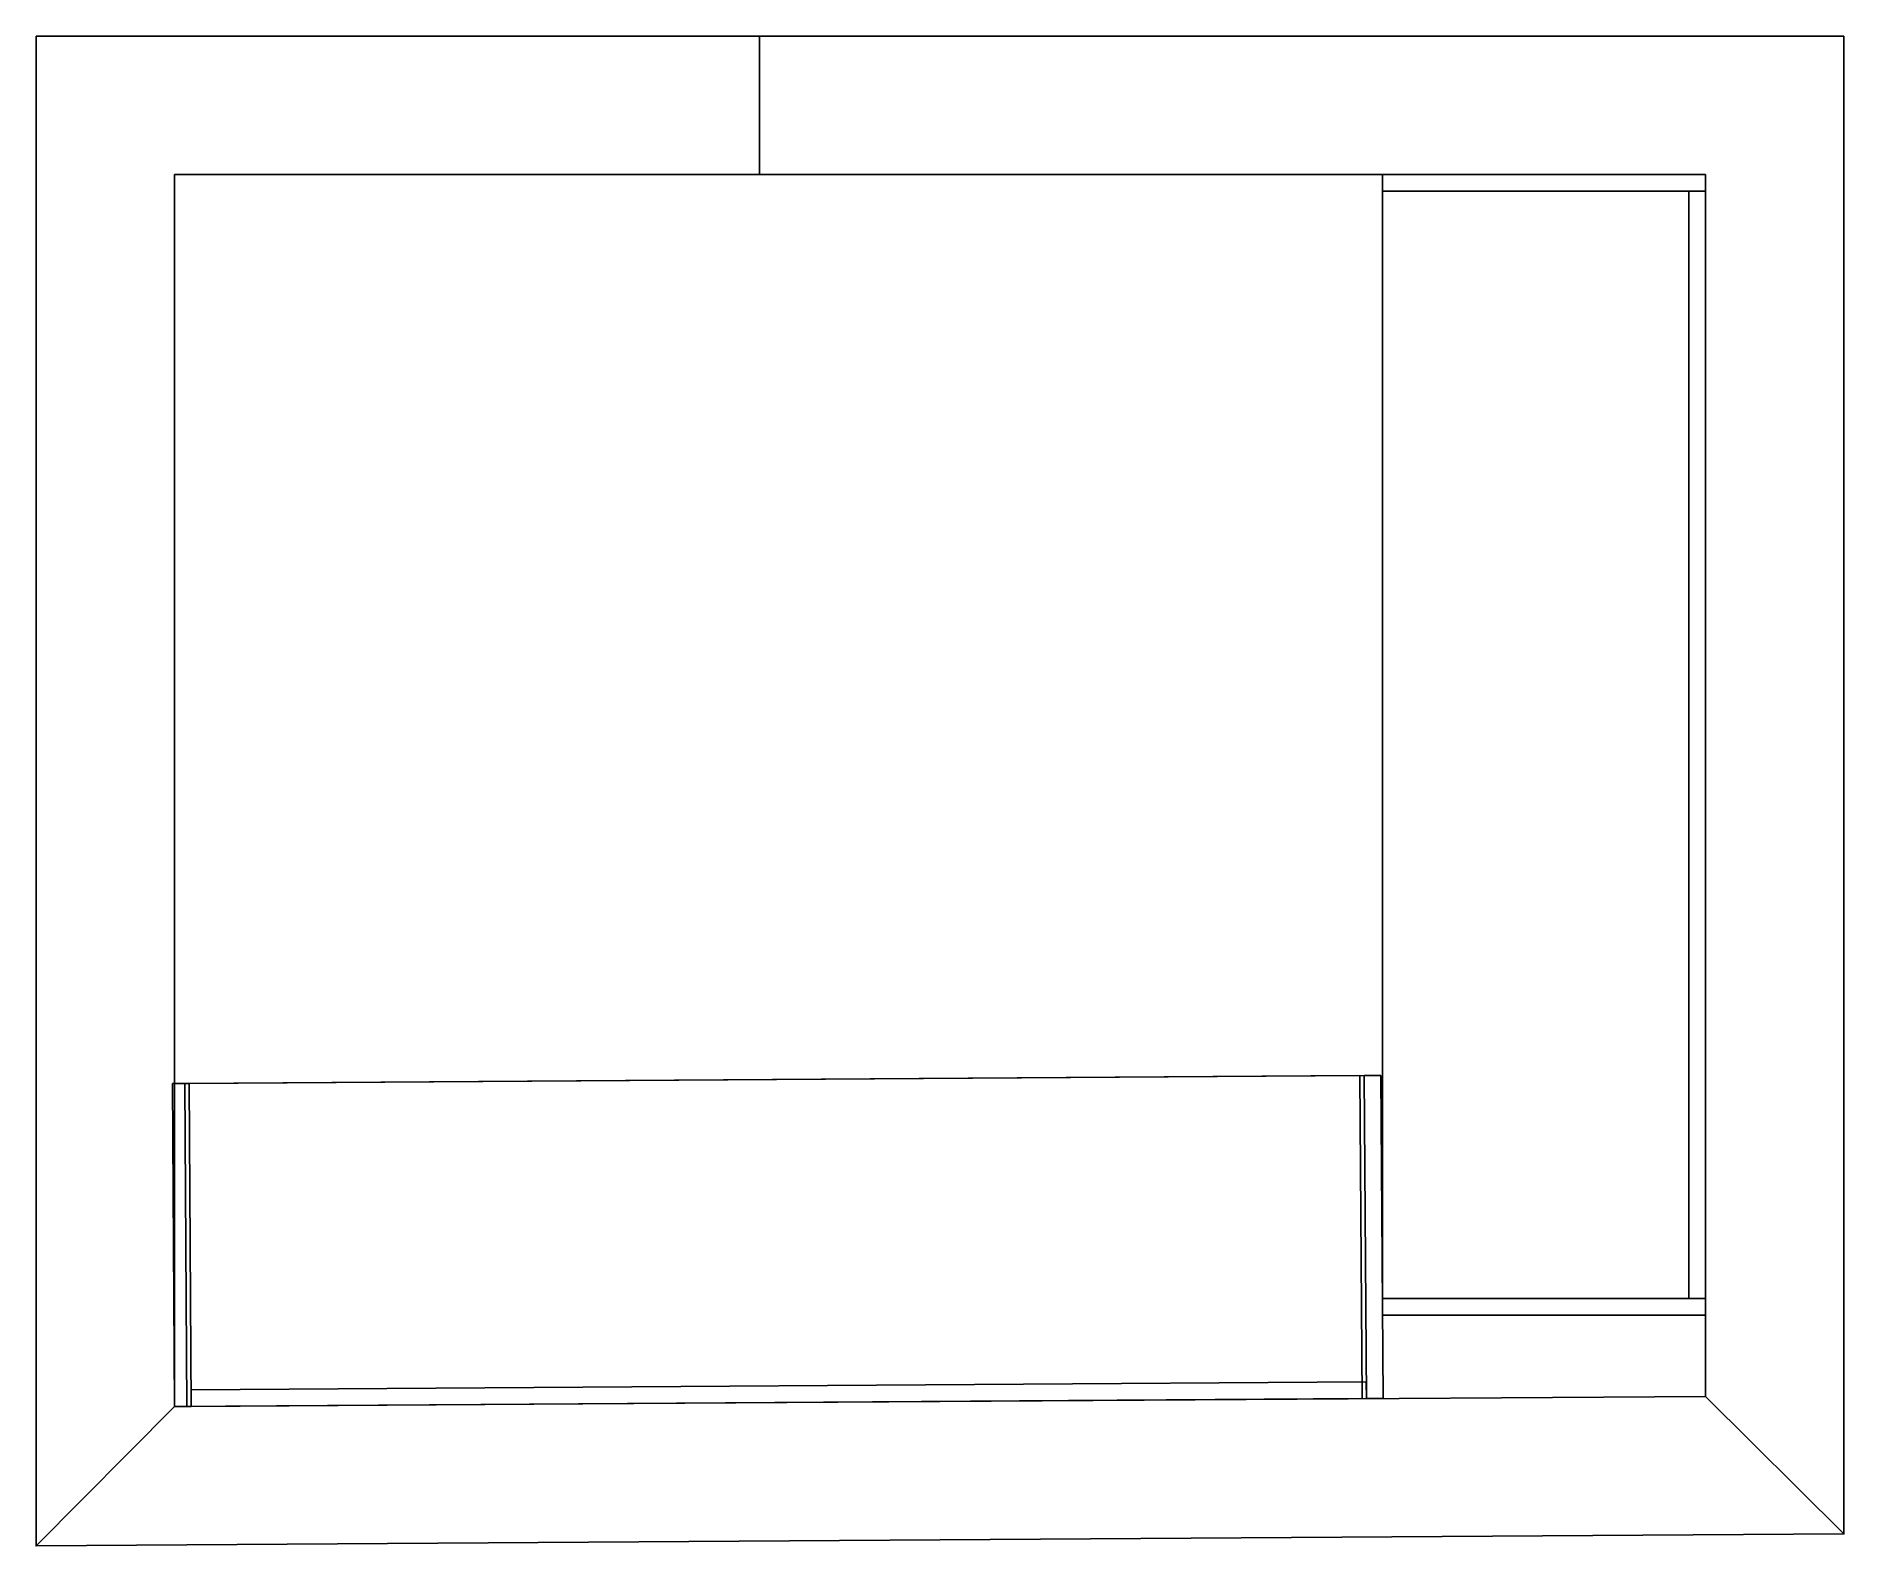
# Model space of a CAD drawing. Extents: x 0 to 1959, y -1636 to 0.
import ezdxf

# ---------------------------------------------------------------- set-up
doc = ezdxf.new("R2010")
doc.units = 0
for name, color, linetype in [('LAYER0', 7, 'CONTINUOUS'), ('LAYER1', 7, 'CONTINUOUS'), ('LAYER10', 7, 'CONTINUOUS'), ('LAYER11', 7, 'CONTINUOUS'), ('LAYER12', 7, 'CONTINUOUS'), ('LAYER13', 7, 'CONTINUOUS'), ('LAYER14', 7, 'CONTINUOUS'), ('LAYER15', 7, 'CONTINUOUS'), ('LAYER16', 7, 'CONTINUOUS'), ('LAYER17', 7, 'CONTINUOUS'), ('LAYER18', 7, 'CONTINUOUS'), ('LAYER19', 7, 'CONTINUOUS'), ('LAYER2', 7, 'CONTINUOUS'), ('LAYER3', 7, 'CONTINUOUS'), ('LAYER4', 7, 'CONTINUOUS'), ('LAYER5', 7, 'CONTINUOUS'), ('LAYER6', 7, 'CONTINUOUS'), ('LAYER7', 7, 'CONTINUOUS'), ('LAYER8', 7, 'CONTINUOUS'), ('LAYER9', 7, 'CONTINUOUS')]:
    doc.layers.add(name, color=color, linetype=linetype)

msp = doc.modelspace()

# ---------------------------------------------------------------- linework, layer by layer
at = {"layer": 'LAYER0', "invisible_edges": 1}
for points in [[(1959, 0), (0, -1636), (0, 0), (1959, 0)], [(0, 0, 5), (0, -1636), (0, -1636, 5), (0, 0, 5)], [(0, -1636), (0, 0, 5), (0, 0), (0, -1636)], [(0, 0, 5), (1959, 0), (0, 0), (0, 0, 5)], [(1959, 0), (0, 0, 5), (1959, 0, 5), (1959, 0)], [(1959, -1623.01, 5), (0, 0, 5), (0, -1636, 5), (1959, -1623.01, 5)], [(0, 0, 5), (1959, -1623.01, 5), (1959, 0, 5), (0, 0, 5)], [(0, -1636), (1959, 0), (1959, -1623.01), (0, -1636)], [(1959, 0), (1959, -1623.01, 5), (1959, -1623.01), (1959, 0)], [(1959, -1623.01, 5), (1959, 0), (1959, 0, 5), (1959, -1623.01, 5)], [(1959, -1623.01, 5), (0, -1636), (1959, -1623.01), (1959, -1623.01, 5)], [(0, -1636), (1959, -1623.01, 5), (0, -1636, 5), (0, -1636)]]:
    msp.add_3dface(points, dxfattribs=at)
at = {"layer": 'LAYER1'}
for points, invisible_edges in [([(150, 0, 5), (0, -1636, 5), (0, 0, 5), (150, 0, 5)], 1), ([(1959, 0, 2605), (784, 0, 2150), (0, 0, 2605), (1959, 0, 2605)], 3), ([(150, 0, 2150), (0, 0, 2605), (784, 0, 2150), (150, 0, 2150)], 3), ([(150, 0, 5), (0, 0, 2605), (150, 0, 2150), (150, 0, 5)], 3), ([(0, 0, 2605), (150, 0, 5), (0, 0, 5), (0, 0, 2605)], 1), ([(0, 0, 2605), (0, -1636, 5), (0, -1636, 2605), (0, 0, 2605)], 1), ([(0, -1636, 5), (0, 0, 2605), (0, 0, 5), (0, -1636, 5)], 1), ([(0, -1636, 5), (150, 0, 5), (150, -1485, 5), (0, -1636, 5)], 7), ([(784, -150, 5), (1959, 0, 5), (1809, -150, 5), (784, -150, 5)], 3), ([(1959, 0, 5), (784, -150, 5), (784, 0, 5), (1959, 0, 5)], 1), ([(1959, 0, 5), (784, 0, 2150), (1959, 0, 2605), (1959, 0, 5)], 3), ([(784, 0, 2150), (1959, 0, 5), (784, 0, 5), (784, 0, 2150)], 1), ([(1959, -1623.01, 5), (1809, -1474, 5), (1959, 0, 5), (1959, -1623.01, 5)], 3), ([(1809, -150, 5), (1959, 0, 5), (1809, -1474, 5), (1809, -150, 5)], 3), ([(1959, 0, 5), (1959, -1623.01, 2605), (1959, -1623.01, 5), (1959, 0, 5)], 1), ([(1959, -1623.01, 2605), (1959, 0, 5), (1959, 0, 2605), (1959, -1623.01, 2605)], 1), ([(150, -150, 5), (150, -1485, 2605), (150, -1485, 5), (150, -150, 5)], 1), ([(150, -1485, 2605), (150, -150, 5), (150, -150, 2605), (150, -1485, 2605)], 1), ([(150, -150, 2150), (1809, -150, 2605), (150, -150, 2605), (150, -150, 2150)], 1), ([(784, -150, 2150), (1809, -150, 2605), (150, -150, 2150), (784, -150, 2150)], 3), ([(784, -150, 2150), (974, -150, 265), (974, -150, 345), (784, -150, 2150)], 5), ([(974, -150, 265), (784, -150, 5), (1034, -150, 265), (974, -150, 265)], 3), ([(784, -150, 5), (974, -150, 265), (784, -150, 2150), (784, -150, 5)], 3), ([(974, -150, 345), (1809, -150, 2605), (784, -150, 2150), (974, -150, 345)], 7), ([(1809, -150, 5), (1034, -150, 265), (784, -150, 5), (1809, -150, 5)], 3), ([(1034, -150, 345), (1809, -150, 2605), (974, -150, 345), (1034, -150, 345)], 3), ([(1034, -150, 265), (1809, -150, 2605), (1034, -150, 345), (1034, -150, 265)], 3), ([(1034, -150, 265), (1809, -150, 5), (1809, -150, 2605), (1034, -150, 265)], 5), ([(1809, -150, 2605), (1809, -1474, 5), (1809, -1474, 2605), (1809, -150, 2605)], 1), ([(1809, -1474, 5), (1809, -150, 2605), (1809, -150, 5), (1809, -1474, 5)], 1), ([(150, -1485, 5), (1959, -1623.01, 5), (0, -1636, 5), (150, -1485, 5)], 5), ([(150, -1485, 2605), (0, -1636, 5), (0, -1636, 2605), (150, -1485, 2605)], 1), ([(0, -1636, 5), (150, -1485, 2605), (150, -1485, 5), (0, -1636, 5)], 1), ([(150, -1485, 5), (0, -1636, 2605), (0, -1636, 5), (150, -1485, 5)], 1), ([(0, -1636, 2605), (150, -1485, 5), (150, -1485, 2605), (0, -1636, 2605)], 1), ([(1959, -1623.01, 5), (150, -1485, 5), (1809, -1474, 5), (1959, -1623.01, 5)], 5), ([(150, -1485, 2605), (1809, -1474, 5), (150, -1485, 5), (150, -1485, 2605)], 1), ([(1809, -1474, 5), (150, -1485, 2605), (1809, -1474, 2605), (1809, -1474, 5)], 1), ([(1959, -1623.01, 2605), (0, -1636, 5), (1959, -1623.01, 5), (1959, -1623.01, 2605)], 1), ([(0, -1636, 5), (1959, -1623.01, 2605), (0, -1636, 2605), (0, -1636, 5)], 1)]:
    msp.add_3dface(points, dxfattribs=dict(at, invisible_edges=invisible_edges))
at = {"layer": 'LAYER10', "invisible_edges": 1}
for points in [[(1791, -168, 1355), (1809, -168, 1285), (1791, -168, 1285), (1791, -168, 1355)], [(1809, -168, 1285), (1791, -168, 1355), (1809, -168, 1355), (1809, -168, 1285)], [(1791, -1368, 1285), (1809, -168, 1285), (1809, -1368, 1285), (1791, -1368, 1285)], [(1809, -168, 1285), (1791, -1368, 1285), (1791, -168, 1285), (1809, -168, 1285)], [(1791, -168, 1355), (1809, -1368, 1355), (1809, -168, 1355), (1791, -168, 1355)], [(1809, -1368, 1355), (1791, -168, 1355), (1791, -1368, 1355), (1809, -1368, 1355)], [(1791, -1368, 1285), (1791, -168, 1355), (1791, -168, 1285), (1791, -1368, 1285)], [(1791, -168, 1355), (1791, -1368, 1285), (1791, -1368, 1355), (1791, -168, 1355)], [(1809, -1368, 1355), (1809, -168, 1285), (1809, -168, 1355), (1809, -1368, 1355)], [(1809, -168, 1285), (1809, -1368, 1355), (1809, -1368, 1285), (1809, -168, 1285)], [(1809, -1368, 1355), (1791, -1368, 1285), (1809, -1368, 1285), (1809, -1368, 1355)], [(1791, -1368, 1285), (1809, -1368, 1355), (1791, -1368, 1355), (1791, -1368, 1285)]]:
    msp.add_3dface(points, dxfattribs=at)
at = {"layer": 'LAYER11', "invisible_edges": 1}
for points in [[(1791, -168, 1780), (1809, -168, 1710), (1791, -168, 1710), (1791, -168, 1780)], [(1809, -168, 1710), (1791, -168, 1780), (1809, -168, 1780), (1809, -168, 1710)], [(1791, -1368, 1710), (1809, -168, 1710), (1809, -1368, 1710), (1791, -1368, 1710)], [(1809, -168, 1710), (1791, -1368, 1710), (1791, -168, 1710), (1809, -168, 1710)], [(1791, -168, 1780), (1809, -1368, 1780), (1809, -168, 1780), (1791, -168, 1780)], [(1809, -1368, 1780), (1791, -168, 1780), (1791, -1368, 1780), (1809, -1368, 1780)], [(1791, -1368, 1710), (1791, -168, 1780), (1791, -168, 1710), (1791, -1368, 1710)], [(1791, -168, 1780), (1791, -1368, 1710), (1791, -1368, 1780), (1791, -168, 1780)], [(1809, -1368, 1780), (1809, -168, 1710), (1809, -168, 1780), (1809, -1368, 1780)], [(1809, -168, 1710), (1809, -1368, 1780), (1809, -1368, 1710), (1809, -168, 1710)], [(1809, -1368, 1780), (1791, -1368, 1710), (1809, -1368, 1710), (1809, -1368, 1780)], [(1791, -1368, 1710), (1809, -1368, 1780), (1791, -1368, 1780), (1791, -1368, 1710)]]:
    msp.add_3dface(points, dxfattribs=at)
at = {"layer": 'LAYER12', "invisible_edges": 1}
for points in [[(1459.599, -1476.317, 505), (1439.279, -1126.444, 505), (1457.279, -1126.324, 505), (1459.599, -1476.317, 505)], [(1457.279, -1126.324, 1805), (1439.279, -1126.444, 505), (1439.279, -1126.444, 1805), (1457.279, -1126.324, 1805)], [(1439.279, -1126.444, 505), (1457.279, -1126.324, 1805), (1457.279, -1126.324, 505), (1439.279, -1126.444, 505)], [(1441.6, -1476.436, 1805), (1457.279, -1126.324, 1805), (1439.279, -1126.444, 1805), (1441.6, -1476.436, 1805)], [(1441.6, -1476.436, 1805), (1439.279, -1126.444, 505), (1441.6, -1476.436, 505), (1441.6, -1476.436, 1805)], [(1439.279, -1126.444, 505), (1441.6, -1476.436, 1805), (1439.279, -1126.444, 1805), (1439.279, -1126.444, 505)], [(1439.279, -1126.444, 505), (1459.599, -1476.317, 505), (1441.6, -1476.436, 505), (1439.279, -1126.444, 505)], [(1457.279, -1126.324, 1805), (1441.6, -1476.436, 1805), (1459.599, -1476.317, 1805), (1457.279, -1126.324, 1805)], [(1457.279, -1126.324, 1805), (1459.599, -1476.317, 505), (1457.279, -1126.324, 505), (1457.279, -1126.324, 1805)], [(1459.599, -1476.317, 505), (1457.279, -1126.324, 1805), (1459.599, -1476.317, 1805), (1459.599, -1476.317, 505)], [(1459.599, -1476.317, 505), (1441.6, -1476.436, 1805), (1441.6, -1476.436, 505), (1459.599, -1476.317, 505)], [(1441.6, -1476.436, 1805), (1459.599, -1476.317, 505), (1459.599, -1476.317, 1805), (1441.6, -1476.436, 1805)]]:
    msp.add_3dface(points, dxfattribs=at)
at = {"layer": 'LAYER13', "invisible_edges": 1}
for points in [[(168.0001, -1484.881, 505.0004), (147.6799, -1135.008, 505.0004), (165.6794, -1134.888, 505.0004), (168.0001, -1484.881, 505.0004)], [(165.6795, -1134.888, 1805), (147.6799, -1135.008, 505.0004), (147.6799, -1135.008, 1805), (165.6795, -1134.888, 1805)], [(147.6799, -1135.008, 505.0004), (165.6795, -1134.888, 1805), (165.6794, -1134.888, 505.0004), (147.6799, -1135.008, 505.0004)], [(150.0005, -1485, 1805), (165.6795, -1134.888, 1805), (147.6799, -1135.008, 1805), (150.0005, -1485, 1805)], [(150.0005, -1485, 1805), (147.6799, -1135.008, 505.0004), (150.0005, -1485, 505.0004), (150.0005, -1485, 1805)], [(147.6799, -1135.008, 505.0004), (150.0005, -1485, 1805), (147.6799, -1135.008, 1805), (147.6799, -1135.008, 505.0004)], [(147.6799, -1135.008, 505.0004), (168.0001, -1484.881, 505.0004), (150.0005, -1485, 505.0004), (147.6799, -1135.008, 505.0004)], [(165.6795, -1134.888, 1805), (150.0005, -1485, 1805), (168.0001, -1484.881, 1805), (165.6795, -1134.888, 1805)], [(165.6795, -1134.888, 1805), (168.0001, -1484.881, 505.0004), (165.6794, -1134.888, 505.0004), (165.6795, -1134.888, 1805)], [(168.0001, -1484.881, 505.0004), (165.6795, -1134.888, 1805), (168.0001, -1484.881, 1805), (168.0001, -1484.881, 505.0004)], [(168.0001, -1484.881, 505.0004), (150.0005, -1485, 1805), (150.0005, -1485, 505.0004), (168.0001, -1484.881, 505.0004)], [(150.0005, -1485, 1805), (168.0001, -1484.881, 505.0004), (168.0001, -1484.881, 1805), (150.0005, -1485, 1805)]]:
    msp.add_3dface(points, dxfattribs=at)
at = {"layer": 'LAYER14', "invisible_edges": 1}
for points in [[(1439.278, -1126.444, 929.9983), (167.9967, -1484.881, 929.9983), (165.676, -1134.888, 929.9983), (1439.278, -1126.444, 929.9983)], [(165.676, -1134.888, 954.9983), (1439.278, -1126.444, 929.9983), (165.676, -1134.888, 929.9983), (165.676, -1134.888, 954.9983)], [(1439.278, -1126.444, 929.9983), (165.676, -1134.888, 954.9983), (1439.278, -1126.444, 954.9983), (1439.278, -1126.444, 929.9983)], [(165.676, -1134.888, 954.9983), (1441.599, -1476.436, 954.9983), (1439.278, -1126.444, 954.9983), (165.676, -1134.888, 954.9983)], [(167.9967, -1484.881, 929.9983), (165.676, -1134.888, 954.9983), (165.676, -1134.888, 929.9983), (167.9967, -1484.881, 929.9983)], [(165.676, -1134.888, 954.9983), (167.9967, -1484.881, 929.9983), (167.9967, -1484.881, 954.9983), (165.676, -1134.888, 954.9983)], [(1441.599, -1476.436, 954.9983), (165.676, -1134.888, 954.9983), (167.9967, -1484.881, 954.9983), (1441.599, -1476.436, 954.9983)], [(167.9967, -1484.881, 929.9983), (1439.278, -1126.444, 929.9983), (1441.599, -1476.436, 929.9983), (167.9967, -1484.881, 929.9983)], [(1441.599, -1476.436, 954.9983), (1439.278, -1126.444, 929.9983), (1439.278, -1126.444, 954.9983), (1441.599, -1476.436, 954.9983)], [(1439.278, -1126.444, 929.9983), (1441.599, -1476.436, 954.9983), (1441.599, -1476.436, 929.9983), (1439.278, -1126.444, 929.9983)], [(1441.599, -1476.436, 954.9983), (167.9967, -1484.881, 929.9983), (1441.599, -1476.436, 929.9983), (1441.599, -1476.436, 954.9983)], [(167.9967, -1484.881, 929.9983), (1441.599, -1476.436, 954.9983), (167.9967, -1484.881, 954.9983), (167.9967, -1484.881, 929.9983)]]:
    msp.add_3dface(points, dxfattribs=at)
at = {"layer": 'LAYER15', "invisible_edges": 1}
for points in [[(1439.278, -1126.444, 1354.999), (167.9967, -1484.881, 1354.999), (165.676, -1134.888, 1354.999), (1439.278, -1126.444, 1354.999)], [(165.676, -1134.888, 1379.999), (1439.278, -1126.444, 1354.999), (165.676, -1134.888, 1354.999), (165.676, -1134.888, 1379.999)], [(1439.278, -1126.444, 1354.999), (165.676, -1134.888, 1379.999), (1439.278, -1126.444, 1379.999), (1439.278, -1126.444, 1354.999)], [(165.676, -1134.888, 1379.999), (1441.599, -1476.436, 1379.999), (1439.278, -1126.444, 1379.999), (165.676, -1134.888, 1379.999)], [(167.9967, -1484.881, 1354.999), (165.676, -1134.888, 1379.999), (165.676, -1134.888, 1354.999), (167.9967, -1484.881, 1354.999)], [(165.676, -1134.888, 1379.999), (167.9967, -1484.881, 1354.999), (167.9967, -1484.881, 1379.999), (165.676, -1134.888, 1379.999)], [(1441.599, -1476.436, 1379.999), (165.676, -1134.888, 1379.999), (167.9967, -1484.881, 1379.999), (1441.599, -1476.436, 1379.999)], [(167.9967, -1484.881, 1354.999), (1439.278, -1126.444, 1354.999), (1441.599, -1476.436, 1354.999), (167.9967, -1484.881, 1354.999)], [(1441.599, -1476.436, 1379.999), (1439.278, -1126.444, 1354.999), (1439.278, -1126.444, 1379.999), (1441.599, -1476.436, 1379.999)], [(1439.278, -1126.444, 1354.999), (1441.599, -1476.436, 1379.999), (1441.599, -1476.436, 1354.999), (1439.278, -1126.444, 1354.999)], [(1441.599, -1476.436, 1379.999), (167.9967, -1484.881, 1354.999), (1441.599, -1476.436, 1354.999), (1441.599, -1476.436, 1379.999)], [(167.9967, -1484.881, 1354.999), (1441.599, -1476.436, 1379.999), (167.9967, -1484.881, 1379.999), (167.9967, -1484.881, 1354.999)]]:
    msp.add_3dface(points, dxfattribs=at)
at = {"layer": 'LAYER16', "invisible_edges": 1}
for points in [[(1434.638, -1126.475, 1780), (163.3567, -1484.912, 1780), (161.036, -1134.919, 1780), (1434.638, -1126.475, 1780)], [(161.036, -1134.919, 1805), (1434.638, -1126.475, 1780), (161.036, -1134.919, 1780), (161.036, -1134.919, 1805)], [(1434.638, -1126.475, 1780), (161.036, -1134.919, 1805), (1434.638, -1126.475, 1805), (1434.638, -1126.475, 1780)], [(161.036, -1134.919, 1805), (1436.959, -1476.467, 1805), (1434.638, -1126.475, 1805), (161.036, -1134.919, 1805)], [(163.3567, -1484.912, 1780), (161.036, -1134.919, 1805), (161.036, -1134.919, 1780), (163.3567, -1484.912, 1780)], [(161.036, -1134.919, 1805), (163.3567, -1484.912, 1780), (163.3567, -1484.912, 1805), (161.036, -1134.919, 1805)], [(1436.959, -1476.467, 1805), (161.036, -1134.919, 1805), (163.3567, -1484.912, 1805), (1436.959, -1476.467, 1805)], [(163.3567, -1484.912, 1780), (1434.638, -1126.475, 1780), (1436.959, -1476.467, 1780), (163.3567, -1484.912, 1780)], [(1436.959, -1476.467, 1805), (1434.638, -1126.475, 1780), (1434.638, -1126.475, 1805), (1436.959, -1476.467, 1805)], [(1434.638, -1126.475, 1780), (1436.959, -1476.467, 1805), (1436.959, -1476.467, 1780), (1434.638, -1126.475, 1780)], [(1436.959, -1476.467, 1805), (163.3567, -1484.912, 1780), (1436.959, -1476.467, 1780), (1436.959, -1476.467, 1805)], [(163.3567, -1484.912, 1780), (1436.959, -1476.467, 1805), (163.3567, -1484.912, 1805), (163.3567, -1484.912, 1780)]]:
    msp.add_3dface(points, dxfattribs=at)
at = {"layer": 'LAYER17', "invisible_edges": 1}
for points in [[(1441.6, -1476.436, 860.0015), (167.8783, -1466.881, 860.0015), (1441.48, -1458.436, 860.0015), (1441.6, -1476.436, 860.0015)], [(167.9977, -1484.881, 930.0015), (1441.48, -1458.436, 930.0015), (167.8783, -1466.881, 930.0015), (167.9977, -1484.881, 930.0015)], [(167.8783, -1466.881, 860.0015), (1441.48, -1458.436, 930.0015), (1441.48, -1458.436, 860.0015), (167.8783, -1466.881, 860.0015)], [(1441.48, -1458.436, 930.0015), (167.8783, -1466.881, 860.0015), (167.8783, -1466.881, 930.0015), (1441.48, -1458.436, 930.0015)], [(167.8783, -1466.881, 860.0015), (1441.6, -1476.436, 860.0015), (167.9977, -1484.881, 860.0015), (167.8783, -1466.881, 860.0015)], [(167.9977, -1484.881, 930.0015), (167.8783, -1466.881, 860.0015), (167.9977, -1484.881, 860.0015), (167.9977, -1484.881, 930.0015)], [(167.8783, -1466.881, 860.0015), (167.9977, -1484.881, 930.0015), (167.8783, -1466.881, 930.0015), (167.8783, -1466.881, 860.0015)], [(1441.48, -1458.436, 930.0015), (167.9977, -1484.881, 930.0015), (1441.6, -1476.436, 930.0015), (1441.48, -1458.436, 930.0015)], [(1441.48, -1458.436, 930.0015), (1441.6, -1476.436, 860.0015), (1441.48, -1458.436, 860.0015), (1441.48, -1458.436, 930.0015)], [(1441.6, -1476.436, 860.0015), (1441.48, -1458.436, 930.0015), (1441.6, -1476.436, 930.0015), (1441.6, -1476.436, 860.0015)], [(167.9977, -1484.881, 930.0015), (1441.6, -1476.436, 860.0015), (1441.6, -1476.436, 930.0015), (167.9977, -1484.881, 930.0015)], [(1441.6, -1476.436, 860.0015), (167.9977, -1484.881, 930.0015), (167.9977, -1484.881, 860.0015), (1441.6, -1476.436, 860.0015)]]:
    msp.add_3dface(points, dxfattribs=at)
at = {"layer": 'LAYER18', "invisible_edges": 1}
for points in [[(1441.6, -1476.436, 1284.999), (167.8783, -1466.881, 1284.999), (1441.48, -1458.436, 1284.999), (1441.6, -1476.436, 1284.999)], [(167.9977, -1484.881, 1354.999), (1441.48, -1458.436, 1354.999), (167.8783, -1466.881, 1354.999), (167.9977, -1484.881, 1354.999)], [(167.8783, -1466.881, 1284.999), (1441.48, -1458.436, 1354.999), (1441.48, -1458.436, 1284.999), (167.8783, -1466.881, 1284.999)], [(1441.48, -1458.436, 1354.999), (167.8783, -1466.881, 1284.999), (167.8783, -1466.881, 1354.999), (1441.48, -1458.436, 1354.999)], [(167.8783, -1466.881, 1284.999), (1441.6, -1476.436, 1284.999), (167.9977, -1484.881, 1284.999), (167.8783, -1466.881, 1284.999)], [(167.9977, -1484.881, 1354.999), (167.8783, -1466.881, 1284.999), (167.9977, -1484.881, 1284.999), (167.9977, -1484.881, 1354.999)], [(167.8783, -1466.881, 1284.999), (167.9977, -1484.881, 1354.999), (167.8783, -1466.881, 1354.999), (167.8783, -1466.881, 1284.999)], [(1441.48, -1458.436, 1354.999), (167.9977, -1484.881, 1354.999), (1441.6, -1476.436, 1354.999), (1441.48, -1458.436, 1354.999)], [(1441.48, -1458.436, 1354.999), (1441.6, -1476.436, 1284.999), (1441.48, -1458.436, 1284.999), (1441.48, -1458.436, 1354.999)], [(1441.6, -1476.436, 1284.999), (1441.48, -1458.436, 1354.999), (1441.6, -1476.436, 1354.999), (1441.6, -1476.436, 1284.999)], [(167.9977, -1484.881, 1354.999), (1441.6, -1476.436, 1284.999), (1441.6, -1476.436, 1354.999), (167.9977, -1484.881, 1354.999)], [(1441.6, -1476.436, 1284.999), (167.9977, -1484.881, 1354.999), (167.9977, -1484.881, 1284.999), (1441.6, -1476.436, 1284.999)]]:
    msp.add_3dface(points, dxfattribs=at)
at = {"layer": 'LAYER19', "invisible_edges": 1}
for points in [[(1441.6, -1476.436, 1709.999), (167.8783, -1466.881, 1709.999), (1441.48, -1458.436, 1709.999), (1441.6, -1476.436, 1709.999)], [(167.9977, -1484.881, 1779.999), (1441.48, -1458.436, 1779.999), (167.8783, -1466.881, 1779.999), (167.9977, -1484.881, 1779.999)], [(167.8783, -1466.881, 1709.999), (1441.48, -1458.436, 1779.999), (1441.48, -1458.436, 1709.999), (167.8783, -1466.881, 1709.999)], [(1441.48, -1458.436, 1779.999), (167.8783, -1466.881, 1709.999), (167.8783, -1466.881, 1779.999), (1441.48, -1458.436, 1779.999)], [(167.8783, -1466.881, 1709.999), (1441.6, -1476.436, 1709.999), (167.9977, -1484.881, 1709.999), (167.8783, -1466.881, 1709.999)], [(167.9977, -1484.881, 1779.999), (167.8783, -1466.881, 1709.999), (167.9977, -1484.881, 1709.999), (167.9977, -1484.881, 1779.999)], [(167.8783, -1466.881, 1709.999), (167.9977, -1484.881, 1779.999), (167.8783, -1466.881, 1779.999), (167.8783, -1466.881, 1709.999)], [(1441.48, -1458.436, 1779.999), (167.9977, -1484.881, 1779.999), (1441.6, -1476.436, 1779.999), (1441.48, -1458.436, 1779.999)], [(1441.48, -1458.436, 1779.999), (1441.6, -1476.436, 1709.999), (1441.48, -1458.436, 1709.999), (1441.48, -1458.436, 1779.999)], [(1441.6, -1476.436, 1709.999), (1441.48, -1458.436, 1779.999), (1441.6, -1476.436, 1779.999), (1441.6, -1476.436, 1709.999)], [(167.9977, -1484.881, 1779.999), (1441.6, -1476.436, 1709.999), (1441.6, -1476.436, 1779.999), (167.9977, -1484.881, 1779.999)], [(1441.6, -1476.436, 1709.999), (167.9977, -1484.881, 1779.999), (167.9977, -1484.881, 1709.999), (1441.6, -1476.436, 1709.999)]]:
    msp.add_3dface(points, dxfattribs=at)
at = {"layer": 'LAYER2', "invisible_edges": 1}
for points in [[(1809, -1368, 505), (1459, -168, 505), (1809, -168, 505), (1809, -1368, 505)], [(1459, -168, 505), (1809, -1368, 505), (1459, -1368, 505), (1459, -168, 505)], [(1809, -168, 530), (1459, -168, 505), (1459, -168, 530), (1809, -168, 530)], [(1459, -168, 505), (1809, -168, 530), (1809, -168, 505), (1459, -168, 505)], [(1459, -1368, 530), (1459, -168, 505), (1459, -1368, 505), (1459, -1368, 530)], [(1459, -168, 505), (1459, -1368, 530), (1459, -168, 530), (1459, -168, 505)], [(1459, -1368, 530), (1809, -168, 530), (1459, -168, 530), (1459, -1368, 530)], [(1809, -168, 530), (1459, -1368, 530), (1809, -1368, 530), (1809, -168, 530)], [(1809, -168, 530), (1809, -1368, 505), (1809, -168, 505), (1809, -168, 530)], [(1809, -1368, 505), (1809, -168, 530), (1809, -1368, 530), (1809, -1368, 505)], [(1809, -1368, 505), (1459, -1368, 530), (1459, -1368, 505), (1809, -1368, 505)], [(1459, -1368, 530), (1809, -1368, 505), (1809, -1368, 530), (1459, -1368, 530)]]:
    msp.add_3dface(points, dxfattribs=at)
at = {"layer": 'LAYER3', "invisible_edges": 1}
for points in [[(1439.278, -1126.444, 505.0003), (167.9967, -1484.881, 505.0003), (165.676, -1134.888, 505.0003), (1439.278, -1126.444, 505.0003)], [(165.676, -1134.888, 530.0003), (1439.278, -1126.444, 505.0003), (165.676, -1134.888, 505.0003), (165.676, -1134.888, 530.0003)], [(1439.278, -1126.444, 505.0003), (165.676, -1134.888, 530.0003), (1439.278, -1126.444, 530.0003), (1439.278, -1126.444, 505.0003)], [(165.676, -1134.888, 530.0003), (1441.599, -1476.436, 530.0003), (1439.278, -1126.444, 530.0003), (165.676, -1134.888, 530.0003)], [(167.9967, -1484.881, 505.0003), (165.676, -1134.888, 530.0003), (165.676, -1134.888, 505.0003), (167.9967, -1484.881, 505.0003)], [(165.676, -1134.888, 530.0003), (167.9967, -1484.881, 505.0003), (167.9967, -1484.881, 530.0003), (165.676, -1134.888, 530.0003)], [(1441.599, -1476.436, 530.0003), (165.676, -1134.888, 530.0003), (167.9967, -1484.881, 530.0003), (1441.599, -1476.436, 530.0003)], [(167.9967, -1484.881, 505.0003), (1439.278, -1126.444, 505.0003), (1441.599, -1476.436, 505.0003), (167.9967, -1484.881, 505.0003)], [(1441.599, -1476.436, 530.0003), (1439.278, -1126.444, 505.0003), (1439.278, -1126.444, 530.0003), (1441.599, -1476.436, 530.0003)], [(1439.278, -1126.444, 505.0003), (1441.599, -1476.436, 530.0003), (1441.599, -1476.436, 505.0003), (1439.278, -1126.444, 505.0003)], [(1441.599, -1476.436, 530.0003), (167.9967, -1484.881, 505.0003), (1441.599, -1476.436, 505.0003), (1441.599, -1476.436, 530.0003)], [(167.9967, -1484.881, 505.0003), (1441.599, -1476.436, 530.0003), (167.9967, -1484.881, 530.0003), (167.9967, -1484.881, 505.0003)]]:
    msp.add_3dface(points, dxfattribs=at)
at = {"layer": 'LAYER4', "invisible_edges": 1}
for points in [[(1809, -150, 505), (1459, -168, 505), (1459, -150, 505), (1809, -150, 505)], [(1459, -168, 505), (1809, -150, 505), (1809, -168, 505), (1459, -168, 505)], [(1459, -150, 1805), (1459, -168, 505), (1459, -168, 1805), (1459, -150, 1805)], [(1459, -168, 505), (1459, -150, 1805), (1459, -150, 505), (1459, -168, 505)], [(1809, -168, 1805), (1459, -150, 1805), (1459, -168, 1805), (1809, -168, 1805)], [(1459, -150, 1805), (1809, -168, 1805), (1809, -150, 1805), (1459, -150, 1805)], [(1459, -150, 1805), (1809, -150, 505), (1459, -150, 505), (1459, -150, 1805)], [(1809, -150, 505), (1459, -150, 1805), (1809, -150, 1805), (1809, -150, 505)], [(1809, -150, 505), (1809, -168, 1805), (1809, -168, 505), (1809, -150, 505)], [(1809, -168, 1805), (1809, -150, 505), (1809, -150, 1805), (1809, -168, 1805)], [(1809, -168, 1805), (1459, -168, 505), (1809, -168, 505), (1809, -168, 1805)], [(1459, -168, 505), (1809, -168, 1805), (1459, -168, 1805), (1459, -168, 505)]]:
    msp.add_3dface(points, dxfattribs=at)
at = {"layer": 'LAYER5', "invisible_edges": 1}
for points in [[(1809, -1368, 930), (1459, -168, 930), (1809, -168, 930), (1809, -1368, 930)], [(1459, -168, 930), (1809, -1368, 930), (1459, -1368, 930), (1459, -168, 930)], [(1809, -168, 955), (1459, -168, 930), (1459, -168, 955), (1809, -168, 955)], [(1459, -168, 930), (1809, -168, 955), (1809, -168, 930), (1459, -168, 930)], [(1459, -1368, 955), (1459, -168, 930), (1459, -1368, 930), (1459, -1368, 955)], [(1459, -168, 930), (1459, -1368, 955), (1459, -168, 955), (1459, -168, 930)], [(1459, -1368, 955), (1809, -168, 955), (1459, -168, 955), (1459, -1368, 955)], [(1809, -168, 955), (1459, -1368, 955), (1809, -1368, 955), (1809, -168, 955)], [(1809, -168, 955), (1809, -1368, 930), (1809, -168, 930), (1809, -168, 955)], [(1809, -1368, 930), (1809, -168, 955), (1809, -1368, 955), (1809, -1368, 930)], [(1809, -1368, 930), (1459, -1368, 955), (1459, -1368, 930), (1809, -1368, 930)], [(1459, -1368, 955), (1809, -1368, 930), (1809, -1368, 955), (1459, -1368, 955)]]:
    msp.add_3dface(points, dxfattribs=at)
at = {"layer": 'LAYER6', "invisible_edges": 1}
for points in [[(1809, -1368, 1355), (1459, -168, 1355), (1809, -168, 1355), (1809, -1368, 1355)], [(1459, -168, 1355), (1809, -1368, 1355), (1459, -1368, 1355), (1459, -168, 1355)], [(1809, -168, 1380), (1459, -168, 1355), (1459, -168, 1380), (1809, -168, 1380)], [(1459, -168, 1355), (1809, -168, 1380), (1809, -168, 1355), (1459, -168, 1355)], [(1459, -1368, 1380), (1459, -168, 1355), (1459, -1368, 1355), (1459, -1368, 1380)], [(1459, -168, 1355), (1459, -1368, 1380), (1459, -168, 1380), (1459, -168, 1355)], [(1459, -1368, 1380), (1809, -168, 1380), (1459, -168, 1380), (1459, -1368, 1380)], [(1809, -168, 1380), (1459, -1368, 1380), (1809, -1368, 1380), (1809, -168, 1380)], [(1809, -168, 1380), (1809, -1368, 1355), (1809, -168, 1355), (1809, -168, 1380)], [(1809, -1368, 1355), (1809, -168, 1380), (1809, -1368, 1380), (1809, -1368, 1355)], [(1809, -1368, 1355), (1459, -1368, 1380), (1459, -1368, 1355), (1809, -1368, 1355)], [(1459, -1368, 1380), (1809, -1368, 1355), (1809, -1368, 1380), (1459, -1368, 1380)]]:
    msp.add_3dface(points, dxfattribs=at)
at = {"layer": 'LAYER7', "invisible_edges": 1}
for points in [[(1809, -1368, 1780), (1459, -168, 1780), (1809, -168, 1780), (1809, -1368, 1780)], [(1459, -168, 1780), (1809, -1368, 1780), (1459, -1368, 1780), (1459, -168, 1780)], [(1809, -168, 1805), (1459, -168, 1780), (1459, -168, 1805), (1809, -168, 1805)], [(1459, -168, 1780), (1809, -168, 1805), (1809, -168, 1780), (1459, -168, 1780)], [(1459, -1368, 1805), (1459, -168, 1780), (1459, -1368, 1780), (1459, -1368, 1805)], [(1459, -168, 1780), (1459, -1368, 1805), (1459, -168, 1805), (1459, -168, 1780)], [(1459, -1368, 1805), (1809, -168, 1805), (1459, -168, 1805), (1459, -1368, 1805)], [(1809, -168, 1805), (1459, -1368, 1805), (1809, -1368, 1805), (1809, -168, 1805)], [(1809, -168, 1805), (1809, -1368, 1780), (1809, -168, 1780), (1809, -168, 1805)], [(1809, -1368, 1780), (1809, -168, 1805), (1809, -1368, 1805), (1809, -1368, 1780)], [(1809, -1368, 1780), (1459, -1368, 1805), (1459, -1368, 1780), (1809, -1368, 1780)], [(1459, -1368, 1805), (1809, -1368, 1780), (1809, -1368, 1805), (1459, -1368, 1805)]]:
    msp.add_3dface(points, dxfattribs=at)
at = {"layer": 'LAYER8', "invisible_edges": 1}
for points in [[(1809, -1368, 505), (1459, -1386, 505), (1459, -1368, 505), (1809, -1368, 505)], [(1459, -1386, 505), (1809, -1368, 505), (1809, -1386, 505), (1459, -1386, 505)], [(1459, -1368, 1805), (1459, -1386, 505), (1459, -1386, 1805), (1459, -1368, 1805)], [(1459, -1386, 505), (1459, -1368, 1805), (1459, -1368, 505), (1459, -1386, 505)], [(1809, -1386, 1805), (1459, -1368, 1805), (1459, -1386, 1805), (1809, -1386, 1805)], [(1459, -1368, 1805), (1809, -1386, 1805), (1809, -1368, 1805), (1459, -1368, 1805)], [(1459, -1368, 1805), (1809, -1368, 505), (1459, -1368, 505), (1459, -1368, 1805)], [(1809, -1368, 505), (1459, -1368, 1805), (1809, -1368, 1805), (1809, -1368, 505)], [(1809, -1368, 505), (1809, -1386, 1805), (1809, -1386, 505), (1809, -1368, 505)], [(1809, -1386, 1805), (1809, -1368, 505), (1809, -1368, 1805), (1809, -1386, 1805)], [(1809, -1386, 1805), (1459, -1386, 505), (1809, -1386, 505), (1809, -1386, 1805)], [(1459, -1386, 505), (1809, -1386, 1805), (1459, -1386, 1805), (1459, -1386, 505)]]:
    msp.add_3dface(points, dxfattribs=at)
at = {"layer": 'LAYER9', "invisible_edges": 1}
for points in [[(1791, -168, 930), (1809, -168, 860), (1791, -168, 860), (1791, -168, 930)], [(1809, -168, 860), (1791, -168, 930), (1809, -168, 930), (1809, -168, 860)], [(1791, -1368, 860), (1809, -168, 860), (1809, -1368, 860), (1791, -1368, 860)], [(1809, -168, 860), (1791, -1368, 860), (1791, -168, 860), (1809, -168, 860)], [(1791, -168, 930), (1809, -1368, 930), (1809, -168, 930), (1791, -168, 930)], [(1809, -1368, 930), (1791, -168, 930), (1791, -1368, 930), (1809, -1368, 930)], [(1791, -1368, 860), (1791, -168, 930), (1791, -168, 860), (1791, -1368, 860)], [(1791, -168, 930), (1791, -1368, 860), (1791, -1368, 930), (1791, -168, 930)], [(1809, -1368, 930), (1809, -168, 860), (1809, -168, 930), (1809, -1368, 930)], [(1809, -168, 860), (1809, -1368, 930), (1809, -1368, 860), (1809, -168, 860)], [(1809, -1368, 930), (1791, -1368, 860), (1809, -1368, 860), (1809, -1368, 930)], [(1791, -1368, 860), (1809, -1368, 930), (1791, -1368, 930), (1791, -1368, 860)]]:
    msp.add_3dface(points, dxfattribs=at)

# ---------------------------------------------------------------- meshes
at = {"layer": 'LAYER1'}
mesh = msp.add_polymesh((5, 2), dxfattribs=at)
for k, corner in enumerate([(150, -150, 2605), (150, -1485, 2605), (1809, -150, 2605), (150, -150, 2605), (1809, -1474, 2605), (1809, -150, 2605), (150, -1485, 2605), (1809, -1474, 2605), (0, -1635.998, 2605), (1959, -1623.009, 2605)]):
    mesh.set_mesh_vertex(divmod(k, 2), corner)

doc.saveas('drawing.dxf')
